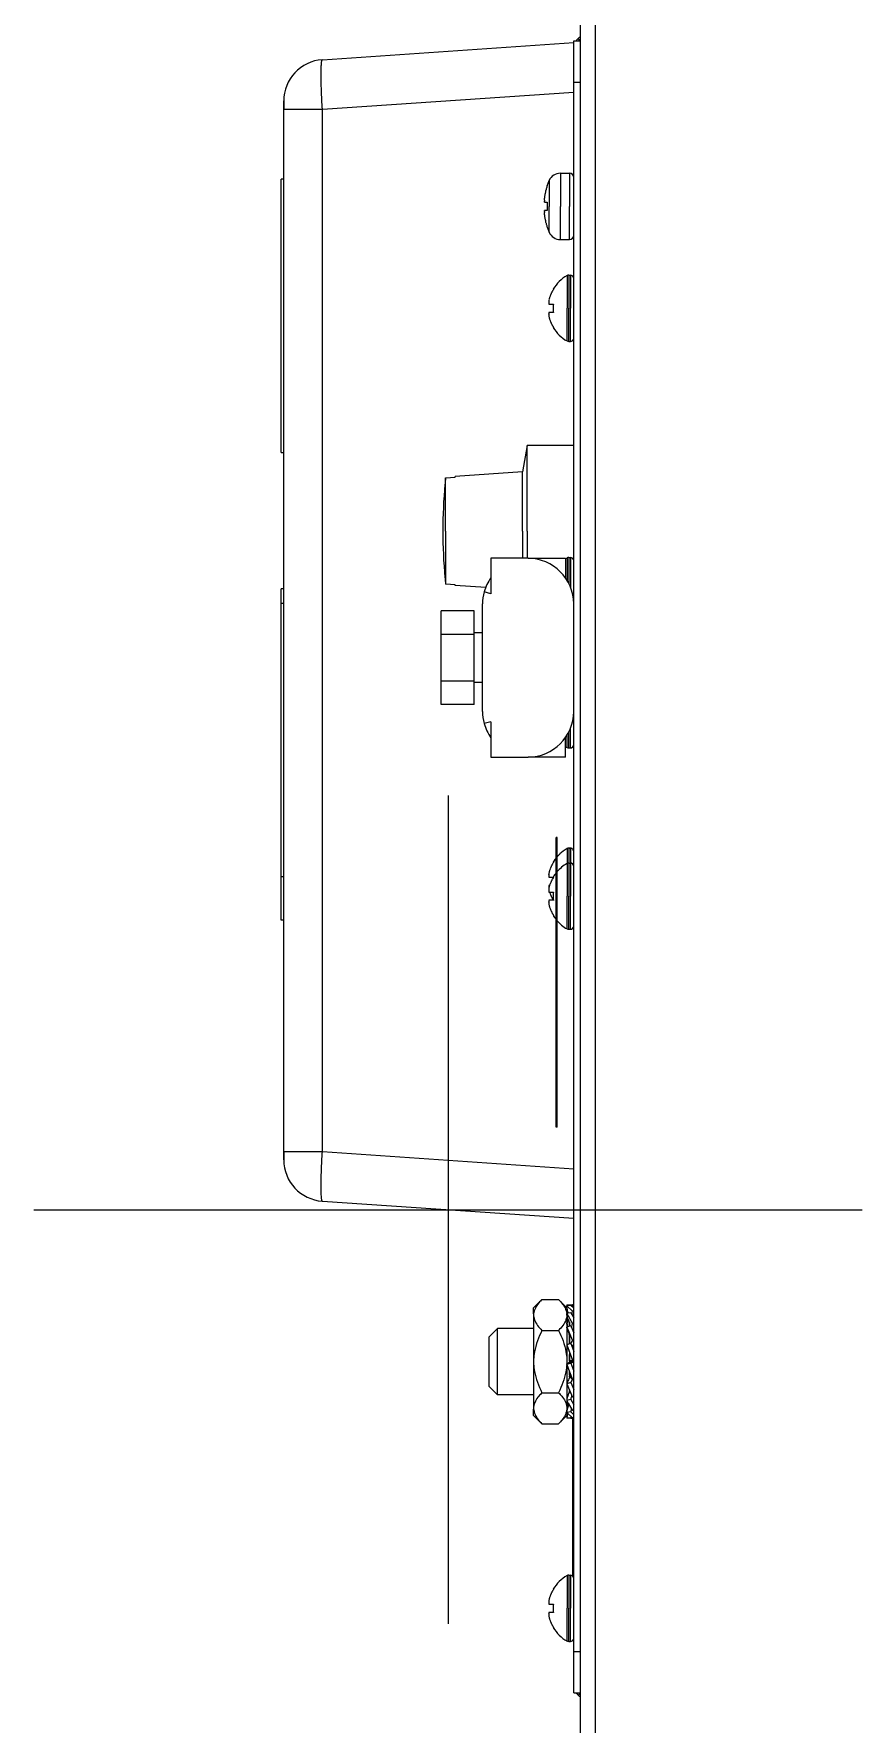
# Model space of a CAD drawing. Header units: millimetres. Extents: x 473 to 3963, y -1329 to 3488.
# Drawn here: x 3116.8 to 3216.8, y 1423 to 1627.1 of the extents above; entities that cross this region are included whole.
import ezdxf

# ---------------------------------------------------------------- set-up
doc = ezdxf.new("R2010")
doc.units = ezdxf.units.MM
doc.header["$LTSCALE"] = 392.37
doc.layers.get('0').update_dxf_attribs({"linetype": 'CONTINUOUS'})

msp = doc.modelspace()

# ---------------------------------------------------------------- linework, layer by layer
at = {"linetype": 'Continuous'}
for p, q in [((3182.81, 2034.46), (3182.81, 1400.77)), ((3184.61, 2031.72), (3184.61, 1400.77)), ((3151.67, 1623.98), (3182.01, 1626.07)), ((3182.01, 1626.27), (3182.81, 1626.27)), ((3182.01, 1621.27), (3182.01, 1626.27)), ((3182.01, 1626.27), (3182.81, 1626.27)), ((3182.81, 1626.27), (3182.54, 1626.54)), ((3182.01, 1431.77), (3182.01, 1621.27)), ((3182.01, 1621.27), (3182.81, 1621.27)), ((3147.01, 1619), (3147.01, 1618)), ((3147.01, 1618), (3147.01, 1619)), ((3151.67, 1618), (3182.01, 1620.08)), ((3147.01, 1492.13), (3147.01, 1618)), ((3147.01, 1492.13), (3147.01, 1618)), ((3147.01, 1618), (3149.51, 1618)), ((3149.51, 1618), (3151.67, 1618)), ((3151.67, 1492.13), (3151.67, 1618)), ((3147.01, 1609.57), (3146.71, 1609.57)), ((3146.71, 1606.57), (3146.71, 1609.57)), ((3178.8, 1608.77), (3179.05, 1609.39)), ((3178.8, 1608.77), (3178.82, 1608.77)), ((3179.05, 1609.39), (3179.05, 1606.27)), ((3180.41, 1610.27), (3181.51, 1610.27)), ((3180.41, 1610.27), (3180.41, 1606.27)), ((3181.51, 1610.27), (3181.51, 1606.27)), ((3146.71, 1599.1), (3146.71, 1606.57)), ((3146.71, 1599.07), (3146.71, 1606.57)), ((3178.47, 1606.77), (3178.82, 1606.77)), ((3178.82, 1605.77), (3178.47, 1605.77)), ((3179.05, 1603.14), (3179.05, 1606.27)), ((3180.41, 1602.27), (3180.41, 1606.27)), ((3181.51, 1602.27), (3181.51, 1606.27)), ((3178.82, 1603.77), (3178.8, 1603.77)), ((3178.8, 1603.76), (3179.05, 1603.14)), ((3180.41, 1602.27), (3181.51, 1602.27)), ((3146.71, 1599.07), (3146.71, 1599.1)), ((3146.71, 1598.17), (3146.71, 1599.07)), ((3146.71, 1598.97), (3146.71, 1599.07)), ((3146.71, 1598.48), (3146.71, 1598.97)), ((3146.71, 1598.17), (3146.71, 1598.48)), ((3146.71, 1597.86), (3146.71, 1598.17)), ((3146.71, 1597.84), (3146.71, 1597.86)), ((3146.71, 1596.32), (3146.71, 1597.84)), ((3181.21, 1597.91), (3181.21, 1593.97)), ((3181.41, 1597.97), (3181.61, 1597.97)), ((3181.41, 1597.97), (3181.41, 1593.97)), ((3181.61, 1597.97), (3181.61, 1593.97)), ((3146.71, 1596.29), (3146.71, 1596.32)), ((3146.71, 1596.28), (3146.71, 1596.29)), ((3146.71, 1595.96), (3146.71, 1596.28)), ((3146.71, 1595.94), (3146.71, 1595.96)), ((3146.71, 1595.65), (3146.71, 1595.94)), ((3146.71, 1594.69), (3146.71, 1595.65)), ((3146.71, 1594.68), (3146.71, 1594.69)), ((3146.71, 1594.66), (3146.71, 1594.68)), ((3146.71, 1593.14), (3146.71, 1594.66)), ((3179.01, 1594.47), (3179.56, 1594.47)), ((3179.53, 1596.27), (3179.56, 1596.27)), ((3146.71, 1593.07), (3146.71, 1593.14)), ((3146.71, 1592.99), (3146.71, 1593.11)), ((3146.71, 1592.99), (3146.71, 1593.07)), ((3146.71, 1591.47), (3146.71, 1592.99)), ((3146.71, 1591.44), (3146.71, 1592.99)), ((3179.56, 1593.47), (3179.01, 1593.47)), ((3181.21, 1590.02), (3181.21, 1593.97)), ((3181.41, 1589.97), (3181.41, 1593.97)), ((3181.61, 1589.97), (3181.61, 1593.97)), ((3146.71, 1591.45), (3146.71, 1591.47)), ((3146.71, 1591.44), (3146.71, 1591.45)), ((3146.71, 1590.48), (3146.71, 1591.44)), ((3146.71, 1590.48), (3146.71, 1591.44)), ((3146.71, 1588.29), (3146.71, 1590.48)), ((3146.71, 1590.2), (3146.71, 1590.48)), ((3179.56, 1591.67), (3179.53, 1591.67)), ((3146.71, 1590.17), (3146.71, 1590.2)), ((3146.71, 1589.85), (3146.71, 1590.17)), ((3146.71, 1589.84), (3146.71, 1589.85)), ((3146.71, 1589.82), (3146.71, 1589.84)), ((3146.71, 1588.29), (3146.71, 1589.82)), ((3146.71, 1588.04), (3146.71, 1588.29)), ((3146.71, 1588.28), (3146.71, 1588.29)), ((3146.71, 1587.97), (3146.71, 1588.28)), ((3181.41, 1589.97), (3181.61, 1589.97)), ((3146.71, 1587.97), (3146.71, 1588.04)), ((3146.71, 1587.07), (3146.71, 1587.97)), ((3146.71, 1587.65), (3146.71, 1587.97)), ((3146.71, 1587.17), (3146.71, 1587.65)), ((3146.71, 1587.07), (3146.71, 1587.17)), ((3146.71, 1587.03), (3146.71, 1587.07)), ((3146.71, 1579.57), (3146.71, 1587.07)), ((3146.71, 1579.57), (3146.71, 1587.03)), ((3146.71, 1576.57), (3146.71, 1579.57)), ((3146.71, 1576.57), (3147.01, 1576.57)), ((3176.41, 1577.4), (3175.85, 1574.22)), ((3182.01, 1577.4), (3176.41, 1577.4)), ((3176.41, 1567.07), (3176.41, 1577.4)), ((3175.85, 1574.22), (3167.72, 1573.65)), ((3175.85, 1567.07), (3175.85, 1574.22)), ((3166.55, 1573.49), (3167.13, 1573.53)), ((3166.55, 1567.07), (3166.55, 1573.49)), ((3167.13, 1573.53), (3167.72, 1573.57)), ((3167.72, 1573.57), (3167.72, 1573.65)), ((3166.55, 1567.07), (3166.55, 1560.64)), ((3175.85, 1567.07), (3175.85, 1563.77)), ((3176.41, 1567.07), (3176.41, 1563.77)), ((3172.01, 1563.77), (3172.01, 1559.49)), ((3176.51, 1563.77), (3172.01, 1563.77)), ((3176.51, 1563.77), (3181.01, 1563.77)), ((3181.01, 1563.77), (3181.01, 1561.43)), ((3181.21, 1563.81), (3181.21, 1561.06)), ((3181.41, 1563.87), (3181.61, 1563.87)), ((3181.41, 1563.87), (3181.41, 1560.74)), ((3181.61, 1563.87), (3181.61, 1560.24)), ((3147.01, 1560.07), (3146.71, 1560.07)), ((3146.71, 1558.57), (3146.71, 1560.07)), ((3167.13, 1560.6), (3166.55, 1560.64)), ((3167.72, 1560.56), (3167.13, 1560.6)), ((3167.72, 1560.48), (3167.72, 1560.56)), ((3171.39, 1560.23), (3167.72, 1560.48)), ((3172.01, 1559.49), (3171.2, 1559.71)), ((3146.71, 1558.32), (3146.71, 1558.57)), ((3146.71, 1539.01), (3146.71, 1558.32)), ((3147.01, 1558.32), (3146.71, 1558.32)), ((3171.01, 1545.27), (3171.01, 1558.27)), ((3170.01, 1557.42), (3166.01, 1557.42)), ((3166.01, 1554.59), (3166.01, 1557.42)), ((3170.01, 1554.77), (3170.01, 1557.42)), ((3166.01, 1548.94), (3166.01, 1554.59)), ((3170.01, 1554.59), (3166.01, 1554.59)), ((3171.01, 1554.77), (3170.01, 1554.77)), ((3171.01, 1554.77), (3170.01, 1554.77)), ((3170.01, 1554.59), (3170.01, 1554.77)), ((3170.01, 1548.94), (3170.01, 1554.59)), ((3166.01, 1546.12), (3166.01, 1548.94)), ((3170.01, 1548.94), (3166.01, 1548.94)), ((3170.01, 1548.77), (3170.01, 1548.94)), ((3171.01, 1548.77), (3170.01, 1548.77)), ((3171.01, 1548.77), (3170.01, 1548.77)), ((3170.01, 1546.12), (3170.01, 1548.77)), ((3170.01, 1546.12), (3166.01, 1546.12)), ((3172.01, 1544.04), (3171.2, 1543.82)), ((3172.01, 1544.04), (3172.01, 1539.77)), ((3181.61, 1540.87), (3181.61, 1543.29)), ((3181.01, 1539.77), (3181.01, 1542.1)), ((3181.21, 1540.92), (3181.21, 1542.47)), ((3181.41, 1540.87), (3181.41, 1542.79)), ((3172.01, 1539.77), (3176.51, 1539.77)), ((3181.01, 1539.77), (3176.51, 1539.77)), ((3181.41, 1540.87), (3181.61, 1540.87)), ((3146.71, 1535.84), (3146.71, 1539.01)), ((3146.71, 1534.21), (3146.71, 1535.84)), ((3146.71, 1526.46), (3146.71, 1534.21)), ((3179.91, 1495.07), (3179.91, 1530.07)), ((3180.01, 1530.07), (3179.91, 1530.07)), ((3180.01, 1495.07), (3180.01, 1530.07)), ((3179.53, 1527.07), (3179.56, 1527.07)), ((3179.53, 1527.07), (3179.56, 1527.07)), ((3181.21, 1528.71), (3181.21, 1526.91)), ((3181.21, 1528.71), (3181.21, 1526.91)), ((3181.61, 1528.77), (3181.41, 1528.77)), ((3181.41, 1528.77), (3181.61, 1528.77)), ((3181.41, 1528.77), (3181.41, 1526.97)), ((3181.61, 1528.77), (3181.41, 1528.77)), ((3181.41, 1528.77), (3181.61, 1528.77)), ((3181.41, 1528.77), (3181.41, 1526.97)), ((3181.41, 1526.97), (3181.61, 1526.97)), ((3181.41, 1526.97), (3181.41, 1522.97)), ((3181.61, 1528.77), (3181.61, 1526.97)), ((3181.61, 1528.77), (3181.61, 1526.97)), ((3181.61, 1526.97), (3181.61, 1522.97)), ((3146.71, 1525.32), (3146.71, 1526.46)), ((3146.71, 1521.61), (3146.71, 1525.32)), ((3147.01, 1525.32), (3146.71, 1525.32)), ((3179.01, 1525.27), (3179.53, 1525.27)), ((3179.01, 1525.27), (3179.53, 1525.27)), ((3179.53, 1525.27), (3179.54, 1525.27)), ((3179.53, 1525.27), (3179.54, 1525.27)), ((3179.53, 1525.27), (3179.56, 1525.27)), ((3181.21, 1526.91), (3181.21, 1522.97)), ((3179, 1524.05), (3179, 1524.04)), ((3179, 1524.05), (3179, 1524.04)), ((3179.06, 1524.27), (3179.01, 1524.27)), ((3179.06, 1524.27), (3179.01, 1524.27)), ((3179.01, 1523.47), (3179.56, 1523.47)), ((3179.1, 1524.27), (3179.06, 1524.27)), ((3179.1, 1524.27), (3179.06, 1524.27)), ((3181.21, 1519.02), (3181.21, 1522.97)), ((3181.41, 1518.97), (3181.41, 1522.97)), ((3181.61, 1518.97), (3181.61, 1522.97)), ((3146.71, 1521.57), (3146.71, 1521.61)), ((3146.71, 1520.07), (3146.71, 1521.57)), ((3179.56, 1522.47), (3179.01, 1522.47)), ((3147.01, 1520.07), (3146.71, 1520.07)), ((3179.56, 1520.67), (3179.53, 1520.67)), ((3181.41, 1518.97), (3181.61, 1518.97)), ((3180.01, 1495.07), (3179.91, 1495.07)), ((3147.01, 1492.13), (3147.01, 1491.13)), ((3147.01, 1491.13), (3147.01, 1492.13)), ((3147.01, 1492.13), (3149.51, 1492.13)), ((3149.51, 1492.13), (3151.67, 1492.13)), ((3151.67, 1492.13), (3182.01, 1490.05)), ((3151.67, 1486.15), (3182.01, 1484.07)), ((3177.18, 1473.27), (3178.18, 1474.27)), ((3178.18, 1474.27), (3180.18, 1474.27)), ((3180.18, 1474.27), (3181.18, 1473.27)), ((3177.18, 1472.53), (3177.18, 1473.27)), ((3177.18, 1472.53), (3177.18, 1472.26)), ((3177.18, 1472.26), (3177.18, 1470.77)), ((3181.18, 1473.62), (3181.87, 1473.62)), ((3181.2, 1473.5), (3181.18, 1473.49)), ((3181.18, 1473.49), (3181.87, 1472.85)), ((3181.18, 1473.27), (3181.18, 1472.56)), ((3181.18, 1472.91), (3181.26, 1472.98)), ((3181.36, 1472.6), (3181.18, 1472.56)), ((3181.18, 1472.56), (3181.87, 1471.35)), ((3181.18, 1472.53), (3181.18, 1472.26)), ((3181.18, 1472.26), (3181.18, 1470.93)), ((3181.65, 1473.55), (3181.2, 1473.5)), ((3181.21, 1472.57), (3181.21, 1472.56)), ((3181.21, 1472.57), (3181.21, 1472.56)), ((3181.21, 1472.26), (3181.21, 1471.51)), ((3181.21, 1472.26), (3181.21, 1471.51)), ((3181.65, 1472.67), (3181.36, 1472.6)), ((3181.65, 1473.55), (3182.01, 1473.22)), ((3181.65, 1472.67), (3182.01, 1472.04)), ((3182.01, 1473.62), (3181.87, 1473.62)), ((3182.01, 1472.87), (3181.87, 1472.85)), ((3172.81, 1470.77), (3171.81, 1469.77)), ((3171.81, 1469.77), (3172.81, 1470.77)), ((3177.18, 1470.77), (3172.81, 1470.77)), ((3172.81, 1462.77), (3172.81, 1470.77)), ((3177.18, 1470.77), (3177.18, 1467.03)), ((3178.18, 1470.52), (3180.18, 1470.52)), ((3181.18, 1471.46), (3181.37, 1471.79)), ((3181.5, 1471.03), (3181.18, 1470.93)), ((3181.23, 1470.72), (3181.18, 1470.93)), ((3181.18, 1470.93), (3181.87, 1469.3)), ((3181.18, 1470.93), (3181.18, 1470.77)), ((3181.18, 1470.77), (3181.18, 1470.72)), ((3181.22, 1470.77), (3181.18, 1470.77)), ((3181.18, 1470.72), (3181.18, 1468.8)), ((3181.21, 1471.51), (3181.21, 1471.46)), ((3181.21, 1471.51), (3181.21, 1471.46)), ((3181.21, 1471.32), (3181.21, 1470.94)), ((3181.21, 1471.32), (3181.21, 1470.94)), ((3181.21, 1470.94), (3181.21, 1470.93)), ((3181.21, 1470.94), (3181.21, 1470.93)), ((3181.5, 1471.1), (3181.5, 1471.03)), ((3181.51, 1471.03), (3181.5, 1471.03)), ((3181.51, 1471.51), (3181.51, 1471.24)), ((3181.51, 1471.24), (3181.51, 1471.51)), ((3181.51, 1471.15), (3181.51, 1471.24)), ((3181.51, 1471.13), (3181.51, 1471.15)), ((3181.51, 1471.15), (3181.51, 1471.13)), ((3181.51, 1471.13), (3181.51, 1471.1)), ((3181.51, 1471.13), (3181.51, 1471.06)), ((3181.51, 1471.1), (3181.51, 1471.06)), ((3181.65, 1471.08), (3181.51, 1471.03)), ((3181.51, 1471.03), (3181.51, 1471.06)), ((3181.51, 1471.03), (3181.51, 1471.06)), ((3181.51, 1471.06), (3181.51, 1471.03)), ((3181.51, 1470.03), (3181.51, 1469.98)), ((3181.51, 1469.98), (3181.51, 1469.93)), ((3181.51, 1469.98), (3181.51, 1469.93)), ((3181.51, 1469.29), (3181.51, 1469.93)), ((3181.51, 1469.93), (3181.51, 1469.29)), ((3181.65, 1471.08), (3182.01, 1470.23)), ((3182.01, 1471.39), (3181.87, 1471.35)), ((3171.81, 1463.77), (3171.81, 1469.77)), ((3181.51, 1468.91), (3181.18, 1468.8)), ((3181.18, 1468.8), (3181.87, 1466.95)), ((3181.18, 1468.77), (3181.18, 1467.03)), ((3181.51, 1468.91), (3181.51, 1469.29)), ((3181.51, 1469.29), (3181.51, 1468.91)), ((3181.65, 1468.96), (3181.51, 1468.91)), ((3181.65, 1468.96), (3181.66, 1468.94)), ((3181.66, 1468.94), (3181.67, 1468.93)), ((3181.67, 1468.93), (3182.01, 1468)), ((3182.01, 1469.35), (3181.87, 1469.3)), ((3182.01, 1468.6), (3181.94, 1468.6)), ((3181.97, 1468.54), (3182.01, 1468.54)), ((3177.18, 1467.03), (3177.18, 1466.5)), ((3177.18, 1466.5), (3177.18, 1462.77)), ((3181.18, 1467.03), (3181.18, 1466.5)), ((3181.65, 1466.59), (3181.18, 1466.42)), ((3181.18, 1466.5), (3181.18, 1466.42)), ((3181.18, 1466.42), (3181.51, 1465.53)), ((3181.18, 1466.42), (3181.18, 1464.08)), ((3181.51, 1466.85), (3181.51, 1467.64)), ((3181.51, 1467.64), (3181.51, 1466.85)), ((3181.51, 1466.83), (3181.51, 1466.85)), ((3182.01, 1466.85), (3181.51, 1466.85)), ((3181.51, 1466.83), (3181.51, 1466.8)), ((3181.51, 1466.83), (3182.01, 1466.83)), ((3181.51, 1466.8), (3181.51, 1466.77)), ((3181.51, 1466.77), (3181.51, 1466.7)), ((3182.01, 1466.77), (3181.51, 1466.77)), ((3181.51, 1466.68), (3181.51, 1466.7)), ((3181.51, 1466.7), (3182.01, 1466.7)), ((3182.01, 1466.68), (3181.51, 1466.68)), ((3181.65, 1466.59), (3182.01, 1465.62)), ((3182.01, 1467), (3181.87, 1466.95)), ((3172.81, 1462.77), (3171.81, 1463.77)), ((3172.81, 1462.77), (3171.81, 1463.77)), ((3181.65, 1464.23), (3181.18, 1464.08)), ((3181.18, 1464.08), (3181.5, 1463.33)), ((3181.18, 1464.07), (3181.18, 1462.77)), ((3181.51, 1465.12), (3181.51, 1465.53)), ((3181.51, 1465.53), (3181.51, 1465.12)), ((3181.51, 1465.53), (3181.85, 1464.6)), ((3181.51, 1465.12), (3181.51, 1465.1)), ((3181.51, 1465.12), (3181.51, 1465.1)), ((3181.51, 1465.1), (3181.51, 1465.06)), ((3181.51, 1465.06), (3181.51, 1464.99)), ((3181.51, 1464.93), (3181.51, 1464.99)), ((3181.51, 1464.99), (3181.55, 1464.99)), ((3181.58, 1464.93), (3181.51, 1464.93)), ((3181.65, 1464.23), (3182.01, 1463.38)), ((3181.85, 1464.6), (3181.86, 1464.59)), ((3181.86, 1464.59), (3181.87, 1464.57)), ((3182.01, 1464.62), (3181.87, 1464.57)), ((3177.18, 1462.77), (3172.81, 1462.77)), ((3177.18, 1462.77), (3172.81, 1462.77)), ((3177.18, 1462.77), (3177.18, 1461.27)), ((3178.18, 1463.01), (3180.18, 1463.01)), ((3181.18, 1462.77), (3181.18, 1462.07)), ((3181.35, 1462.77), (3181.18, 1462.77)), ((3181.35, 1462.77), (3181.18, 1462.77)), ((3181.29, 1462.57), (3181.18, 1462.6)), ((3181.65, 1462.18), (3181.18, 1462.07)), ((3181.18, 1462.07), (3181.4, 1461.68)), ((3181.18, 1462.07), (3181.18, 1462.04)), ((3181.18, 1462.04), (3181.18, 1461.27)), ((3181.37, 1461.73), (3181.32, 1461.6)), ((3181.4, 1461.68), (3181.87, 1460.86)), ((3181.5, 1463.33), (3181.51, 1463.3)), ((3181.51, 1463.3), (3181.87, 1462.45)), ((3181.65, 1462.18), (3182.01, 1461.55)), ((3182.01, 1462.5), (3181.87, 1462.45)), ((3177.18, 1461.27), (3177.18, 1461)), ((3177.18, 1460.26), (3177.18, 1461)), ((3177.18, 1460.26), (3178.18, 1459.26)), ((3180.18, 1459.26), (3181.18, 1460.26)), ((3181.18, 1461.27), (3181.18, 1461)), ((3181.18, 1461), (3181.18, 1460.62)), ((3181.23, 1460.96), (3181.18, 1460.97)), ((3181.65, 1460.68), (3181.18, 1460.62)), ((3181.18, 1460.62), (3181.28, 1460.53)), ((3181.18, 1460.62), (3181.18, 1460.53)), ((3181.18, 1460.53), (3181.18, 1460.26)), ((3181.65, 1459.92), (3181.18, 1459.92)), ((3181.28, 1460.53), (3181.87, 1459.98)), ((3181.65, 1460.68), (3182.01, 1460.34)), ((3181.65, 1459.92), (3182.01, 1459.92)), ((3182.01, 1460.89), (3181.87, 1460.86)), ((3182.01, 1460), (3181.87, 1459.98)), ((3181.91, 1440.82), (3181.91, 1459.92)), ((3178.18, 1459.26), (3180.18, 1459.26)), ((3179.53, 1439.27), (3179.56, 1439.27)), ((3181.21, 1440.91), (3181.21, 1436.97)), ((3181.41, 1440.97), (3181.61, 1440.97)), ((3181.41, 1440.97), (3181.41, 1436.97)), ((3181.61, 1440.97), (3181.61, 1436.97)), ((3179.01, 1437.47), (3179.56, 1437.47)), ((3179.56, 1436.47), (3179.01, 1436.47)), ((3181.21, 1433.02), (3181.21, 1436.97)), ((3181.41, 1432.97), (3181.41, 1436.97)), ((3181.61, 1432.97), (3181.61, 1436.97)), ((3179.56, 1434.67), (3179.53, 1434.67)), ((3181.41, 1432.97), (3181.61, 1432.97)), ((3182.01, 1426.77), (3182.01, 1431.77)), ((3182.01, 1431.77), (3182.81, 1431.77)), ((3182.01, 1426.77), (3182.81, 1426.77)), ((3182.81, 1426.77), (3182.54, 1426.49))]:
    msp.add_line(p, q, dxfattribs=at)
at = {"color": 1}
for p, q in [((3166.84, 1535.11), (3166.84, 1435.11)), ((3116.84, 1485.11), (3216.84, 1485.11))]:
    msp.add_line(p, q, dxfattribs=at)
at = {"linetype": 'Continuous'}
for points in [[(3181.32, 1471.94), (3181.36, 1471.84), (3181.38, 1471.75), (3181.41, 1471.66), (3181.43, 1471.57), (3181.45, 1471.49), (3181.46, 1471.4), (3181.48, 1471.32)], [(3181.23, 1470.72), (3181.26, 1470.63), (3181.32, 1470.46), (3181.38, 1470.29), (3181.42, 1470.13), (3181.45, 1469.99), (3181.48, 1469.85)], [(3181.48, 1471.32), (3181.49, 1471.24), (3181.49, 1471.17), (3181.5, 1471.1)], [(3181.48, 1469.85), (3181.49, 1469.73), (3181.5, 1469.61), (3181.51, 1469.5), (3181.51, 1469.39), (3181.51, 1469.29)], [(3181.19, 1468.77), (3181.24, 1468.62), (3181.32, 1468.42), (3181.38, 1468.24), (3181.43, 1468.09), (3181.47, 1467.97), (3181.49, 1467.89), (3181.5, 1467.83), (3181.51, 1467.78), (3181.51, 1467.71), (3181.51, 1467.64)]]:
    msp.add_lwpolyline(points, dxfattribs=at)
for centre, radius, start, end in [((3183.81, 1625.27), 1.8, 135, 146.2055), ((3183.81, 1625.27), 1.8, 123.7945, 135), ((3152.01, 1619), 5, 93.9227, 180), ((3152.01, 1619), 5, 93.9227, 180), ((3185.43, 1606.45), 7.01, 160.741, 162.3068), ((3180.41, 1608.77), 1.5, 90, 155.2801), ((3181.51, 1609.77), 0.5, 0, 90), ((3182.66, 1607.02), 4.2, 176.6174, 178.2884), ((3182.72, 1607.02), 4.26, 178.2856, 179.1489), ((3182.74, 1607.02), 4.28, 179.1489, 179.9722), ((3182.74, 1607.02), 4.27, 179.9713, 181.1104), ((3182.72, 1607.02), 4.25, 181.1109, 181.6717), ((3182.66, 1607.01), 4.2, 181.6686, 183.3824), ((3185.61, 1606.42), 7.19, 171.7052, 173.2535), ((3185.56, 1606.43), 7.14, 171.1563, 171.7036), ((3185.53, 1606.43), 7.11, 170.1363, 171.1566), ((3185.51, 1606.44), 7.09, 169.4225, 170.136), ((3185.49, 1606.44), 7.07, 168.5614, 169.4226), ((3185.48, 1606.44), 7.05, 167.7318, 168.5614), ((3185.47, 1606.44), 7.04, 166.9892, 167.7318), ((3185.46, 1606.45), 7.04, 166.0152, 166.9892), ((3185.45, 1606.45), 7.03, 165.4251, 166.0151), ((3185.45, 1606.45), 7.02, 164.2196, 165.4252), ((3185.44, 1606.45), 7.02, 163.8662, 164.2195), ((3185.44, 1606.45), 7.01, 162.3069, 163.8662), ((3185.97, 1606.27), 7.17, 176.0052, 180.0013), ((3182.66, 1605.52), 4.2, 176.6176, 178.3314), ((3182.72, 1605.52), 4.25, 178.3283, 178.8891), ((3182.74, 1605.52), 4.27, 178.8896, 180.0287), ((3182.74, 1605.52), 4.28, 180.0278, 180.8511), ((3182.72, 1605.52), 4.26, 180.8511, 181.7144), ((3182.66, 1605.51), 4.2, 181.7116, 183.3826), ((3185.61, 1606.11), 7.19, 186.7465, 188.2948), ((3185.56, 1606.1), 7.14, 188.2964, 188.8437), ((3185.53, 1606.1), 7.11, 188.8434, 189.8637), ((3185.51, 1606.09), 7.09, 189.864, 190.5775), ((3185.49, 1606.09), 7.07, 190.5774, 191.4385), ((3185.48, 1606.09), 7.05, 191.4386, 192.2682), ((3185.47, 1606.09), 7.04, 192.2682, 193.0108), ((3185.97, 1606.27), 7.17, 179.9987, 183.9948), ((3185.46, 1606.08), 7.04, 193.0108, 193.9848), ((3185.45, 1606.08), 7.03, 193.9849, 194.5749), ((3185.45, 1606.08), 7.02, 194.5748, 195.7804), ((3185.44, 1606.08), 7.02, 195.7805, 196.1338), ((3185.44, 1606.08), 7.01, 196.1338, 197.6931), ((3185.43, 1606.08), 7.01, 197.6932, 199.259), ((3180.41, 1603.77), 1.5, 204.7199, 270), ((3181.51, 1602.77), 0.5, 270, 360), ((3183.63, 1593.77), 4.8, 120.3012, 148.4026), ((3181.41, 1597.57), 0.4, 90, 120.3012), ((3181.61, 1597.57), 0.4, 0, 90), ((3180.98, 1594.71), 1.98, 174.8627, 175.7144), ((3180.97, 1594.71), 1.97, 175.714, 176.9766), ((3180.96, 1594.72), 1.96, 176.9771, 178.0037), ((3180.95, 1594.72), 1.95, 178.0037, 179.0738), ((3180.95, 1594.72), 1.95, 179.0741, 180.1995), ((3180.95, 1594.72), 1.95, 180.1995, 181.1541), ((3180.95, 1594.72), 1.95, 181.1545, 182.3767), ((3180.96, 1594.72), 1.96, 182.3765, 183.2159), ((3180.97, 1594.72), 1.97, 183.2167, 184.6016), ((3180.98, 1594.72), 1.98, 184.6009, 185.2558), ((3183.51, 1593.82), 4.64, 163.6036, 165.6824), ((3181, 1594.71), 2.01, 172.7256, 174.8598), ((3181, 1594.72), 2.01, 185.2585, 187.2741), ((3183.54, 1593.81), 4.67, 162.6228, 163.6051), ((3183.55, 1593.81), 4.68, 161.535, 162.6227), ((3183.57, 1593.8), 4.7, 159.4813, 161.5344), ((3183.58, 1593.8), 4.72, 158.9977, 159.4819), ((3183.59, 1593.79), 4.72, 157.4524, 158.9975), ((3183.6, 1593.79), 4.73, 156.6826, 157.4526), ((3183.6, 1593.79), 4.73, 155.4278, 156.6825), ((3183.6, 1593.79), 4.74, 154.4598, 155.4278), ((3183.61, 1593.78), 4.74, 153.3188, 154.4598), ((3183.61, 1593.78), 4.75, 151.9926, 153.3187), ((3183.61, 1593.78), 4.75, 151.0316, 151.9926), ((3183.62, 1593.78), 4.75, 148.4659, 151.0313), ((3183.32, 1593.96), 3.79, 172.4013, 179.9911), ((3183.63, 1593.77), 4.8, 148.4026, 148.5421), ((3180.98, 1593.21), 1.98, 174.7442, 175.3991), ((3180.97, 1593.21), 1.97, 175.3984, 176.7833), ((3180.96, 1593.22), 1.96, 176.7841, 177.6235), ((3180.95, 1593.22), 1.96, 177.6234, 178.8455), ((3180.95, 1593.22), 1.95, 178.8459, 179.8005), ((3180.95, 1593.22), 1.95, 179.8006, 180.9258), ((3180.95, 1593.22), 1.95, 180.9261, 181.9964), ((3180.96, 1593.22), 1.96, 181.9964, 183.0228), ((3180.97, 1593.22), 1.97, 183.0233, 184.286), ((3180.98, 1593.22), 1.98, 184.2856, 185.1372), ((3181, 1593.21), 2.01, 172.7259, 174.7415), ((3181, 1593.22), 2.01, 185.1401, 187.2744), ((3183.51, 1594.11), 4.64, 194.3176, 196.3964), ((3183.54, 1594.12), 4.67, 196.3949, 197.3772), ((3183.55, 1594.13), 4.68, 197.3773, 198.465), ((3183.57, 1594.13), 4.7, 198.4656, 200.5187), ((3183.58, 1594.14), 4.72, 200.5181, 201.0023), ((3183.59, 1594.14), 4.72, 201.0025, 202.5476), ((3183.6, 1594.14), 4.73, 202.5474, 203.3174), ((3183.32, 1593.97), 3.79, 180.0089, 187.5987), ((3183.6, 1594.14), 4.73, 203.3175, 204.5722), ((3183.6, 1594.15), 4.74, 204.5722, 205.5402), ((3183.61, 1594.15), 4.74, 205.5402, 206.6812), ((3183.61, 1594.15), 4.75, 206.6813, 208.0074), ((3183.61, 1594.15), 4.75, 208.0074, 208.9684), ((3183.62, 1594.15), 4.75, 208.9687, 211.5341), ((3183.63, 1594.16), 4.8, 211.4579, 211.5974), ((3183.63, 1594.16), 4.8, 211.5974, 239.6988), ((3181.61, 1590.37), 0.4, 270, 360), ((3181.41, 1590.37), 0.4, 239.6988, 270), ((3227.24, 1567.07), 61.03, 174.6872, 185.3128), ((3226.23, 1567.15), 60.01, 173.935, 174.6757), ((3176.51, 1558.27), 5.5, 0, 90), ((3183.63, 1559.67), 4.8, 122.539, 123.2248), ((3183.63, 1559.67), 4.8, 120.3012, 122.539), ((3181.41, 1563.47), 0.4, 90, 120.3012), ((3181.61, 1563.47), 0.4, 0, 90), ((3226.23, 1566.98), 60.01, 185.3243, 186.065), ((3176.51, 1558.27), 5.5, 164.7449, 180), ((3176.51, 1558.27), 5.5, 144.9032, 164.7449), ((3176.51, 1545.27), 5.5, 180, 195.2551), ((3176.51, 1545.27), 5.5, 195.2551, 215.0968), ((3176.51, 1545.27), 5.5, 270, 360), ((3181.61, 1541.27), 0.4, 270, 360), ((3183.63, 1545.06), 4.8, 236.7752, 239.6988), ((3181.41, 1541.27), 0.4, 239.6988, 270), ((3183.62, 1524.58), 4.75, 148.6677, 151.0313), ((3183.62, 1524.58), 4.75, 148.6677, 151.0313), ((3183.63, 1524.57), 4.8, 148.3799, 148.6273), ((3183.63, 1524.57), 4.8, 148.4029, 148.6273), ((3183.63, 1524.57), 4.8, 148.3799, 148.6273), ((3183.63, 1524.57), 4.8, 148.4029, 148.6273), ((3183.63, 1524.57), 4.8, 140.9611, 148.4029), ((3183.63, 1524.57), 4.8, 140.9611, 148.4029), ((3183.63, 1524.57), 4.8, 141.3489, 148.3799), ((3183.63, 1524.57), 4.8, 141.3489, 148.3799), ((3183.62, 1524.58), 4.75, 148.4659, 148.6677), ((3183.62, 1524.58), 4.75, 148.4659, 148.6677), ((3183.63, 1524.57), 4.8, 137.1654, 139.4246), ((3183.63, 1524.57), 4.8, 137.1654, 139.4246), ((3183.63, 1524.57), 4.8, 137.1511, 139.2086), ((3183.63, 1524.57), 4.8, 137.1511, 139.2086), ((3183.63, 1524.57), 4.8, 133.1766, 137.1654), ((3183.63, 1524.57), 4.8, 133.1927, 137.1511), ((3183.63, 1524.57), 4.8, 133.1766, 137.1654), ((3183.63, 1524.57), 4.8, 133.1927, 137.1511), ((3183.63, 1524.57), 4.8, 120.3012, 133.1927), ((3183.63, 1524.57), 4.8, 120.3012, 133.1927), ((3183.63, 1524.57), 4.8, 120.3012, 133.1766), ((3183.63, 1524.57), 4.8, 120.3012, 133.1766), ((3181.41, 1528.37), 0.4, 106.8253, 120.3012), ((3181.41, 1528.37), 0.4, 106.8427, 120.3012), ((3181.41, 1528.37), 0.4, 106.8253, 120.3012), ((3181.41, 1528.37), 0.4, 106.8427, 120.3012), ((3181.41, 1526.57), 0.4, 90, 120.3012), ((3181.41, 1528.37), 0.4, 103.4759, 106.8253), ((3181.41, 1528.37), 0.4, 103.4584, 106.8427), ((3181.41, 1528.37), 0.4, 103.4759, 106.8253), ((3181.41, 1528.37), 0.4, 103.4584, 106.8427), ((3181.41, 1528.37), 0.4, 90, 103.4759), ((3181.41, 1528.37), 0.4, 90, 103.4584), ((3181.41, 1528.37), 0.4, 90, 103.4759), ((3181.41, 1528.37), 0.4, 90, 103.4584), ((3181.61, 1528.37), 0.4, 63.0784, 90), ((3181.61, 1528.37), 0.4, 62.9219, 90), ((3181.61, 1528.37), 0.4, 63.0784, 90), ((3181.61, 1528.37), 0.4, 62.9219, 90), ((3181.61, 1526.57), 0.4, 0, 90), ((3181.61, 1528.37), 0.4, 54.9279, 63.0784), ((3181.61, 1528.37), 0.4, 55.0718, 62.9219), ((3181.61, 1528.37), 0.4, 54.9279, 63.0784), ((3181.61, 1528.37), 0.4, 55.0718, 62.9219), ((3181.61, 1528.37), 0.4, 35.0721, 54.9279), ((3181.61, 1528.37), 0.4, 34.9282, 55.0718), ((3181.61, 1528.37), 0.4, 35.0721, 54.9279), ((3181.61, 1528.37), 0.4, 34.9282, 55.0718), ((3181.61, 1528.37), 0.4, 26.9216, 35.0721), ((3181.61, 1528.37), 0.4, 26.9216, 35.0721), ((3181.61, 1528.37), 0.4, 27.0781, 34.9282), ((3181.61, 1528.37), 0.4, 27.0781, 34.9282), ((3181.61, 1528.37), 0.4, 0, 26.9216), ((3181.61, 1528.37), 0.4, 0, 27.0781), ((3181.61, 1528.37), 0.4, 0, 26.9216), ((3181.61, 1528.37), 0.4, 0, 27.0781), ((3180.98, 1525.51), 1.98, 174.7442, 175.3991), ((3180.98, 1525.51), 1.98, 174.7442, 175.3991), ((3180.97, 1525.51), 1.97, 175.3984, 176.7833), ((3180.97, 1525.51), 1.97, 175.3984, 176.7833), ((3180.96, 1525.52), 1.96, 176.7841, 177.6235), ((3180.96, 1525.52), 1.96, 176.7841, 177.6235), ((3180.95, 1525.52), 1.96, 177.6234, 178.8455), ((3180.95, 1525.52), 1.96, 177.6234, 178.8455), ((3180.95, 1525.52), 1.95, 178.8459, 179.8005), ((3180.95, 1525.52), 1.95, 178.8459, 179.8005), ((3180.95, 1525.52), 1.95, 179.8006, 180.9258), ((3180.95, 1525.52), 1.95, 179.8006, 180.9258), ((3180.95, 1525.52), 1.95, 180.9261, 181.9964), ((3180.95, 1525.52), 1.95, 180.9261, 181.9964), ((3180.96, 1525.52), 1.96, 181.9964, 183.0228), ((3180.96, 1525.52), 1.96, 181.9964, 183.0228), ((3180.97, 1525.52), 1.97, 183.0233, 184.286), ((3180.97, 1525.52), 1.97, 183.0233, 184.286), ((3180.98, 1525.52), 1.98, 184.2856, 185.1372), ((3180.98, 1525.52), 1.98, 184.2856, 185.1372), ((3183.51, 1524.62), 4.64, 163.6036, 165.6824), ((3183.51, 1524.62), 4.64, 163.6036, 165.6824), ((3181, 1525.51), 2.01, 172.7259, 174.7415), ((3181, 1525.51), 2.01, 172.7259, 174.7415), ((3181, 1525.52), 2.01, 185.1401, 187.2744), ((3181, 1525.52), 2.01, 185.1401, 187.2744), ((3183.54, 1524.61), 4.67, 162.6228, 163.6051), ((3183.54, 1524.61), 4.67, 162.6228, 163.6051), ((3183.55, 1524.61), 4.68, 161.535, 162.6227), ((3183.55, 1524.61), 4.68, 161.535, 162.6227), ((3183.57, 1524.6), 4.7, 159.4813, 161.5344), ((3183.57, 1524.6), 4.7, 159.4813, 161.5344), ((3183.58, 1524.6), 4.72, 158.9977, 159.4819), ((3183.58, 1524.6), 4.72, 158.9977, 159.4819), ((3183.59, 1524.59), 4.72, 157.4524, 158.9975), ((3183.59, 1524.59), 4.72, 157.4524, 158.9975), ((3183.6, 1524.59), 4.73, 156.6826, 157.4526), ((3183.6, 1524.59), 4.73, 156.6826, 157.4526), ((3183.6, 1524.59), 4.73, 155.4278, 156.6825), ((3183.6, 1524.59), 4.73, 155.4278, 156.6825), ((3183.6, 1524.59), 4.74, 154.4598, 155.4278), ((3183.6, 1524.59), 4.74, 154.4598, 155.4278), ((3183.61, 1524.58), 4.74, 153.3188, 154.4598), ((3183.61, 1524.58), 4.74, 153.3188, 154.4598), ((3183.61, 1522.78), 4.74, 153.3188, 154.4598), ((3183.61, 1524.58), 4.75, 151.9926, 153.3187), ((3183.61, 1524.58), 4.75, 151.9926, 153.3187), ((3183.61, 1522.78), 4.75, 151.9926, 153.3187), ((3183.61, 1524.58), 4.75, 151.0316, 151.9926), ((3183.61, 1524.58), 4.75, 151.0316, 151.9926), ((3183.61, 1522.78), 4.75, 151.0316, 151.9926), ((3183.62, 1522.78), 4.75, 148.4659, 151.0313), ((3183.63, 1522.77), 4.8, 140.9611, 148.4026), ((3183.63, 1522.77), 4.8, 148.4026, 148.5421), ((3183.63, 1522.77), 4.8, 120.3012, 139.2086), ((3180.98, 1524.01), 1.98, 174.8627, 175.7144), ((3180.98, 1524.01), 1.98, 174.8627, 175.7144), ((3180.97, 1524.01), 1.97, 175.714, 176.9766), ((3180.97, 1524.01), 1.97, 175.714, 176.9766), ((3180.96, 1524.02), 1.96, 176.9771, 178.0037), ((3180.96, 1524.02), 1.96, 176.9771, 178.0037), ((3180.95, 1524.02), 1.95, 178.0037, 179.0738), ((3180.95, 1524.02), 1.95, 178.0037, 179.0738), ((3180.95, 1524.02), 1.95, 179.1902, 180.1995), ((3180.95, 1524.02), 1.95, 179.1902, 180.1995), ((3180.95, 1524.02), 1.95, 180.1995, 181.1541), ((3180.95, 1524.02), 1.95, 180.1995, 181.1541), ((3180.95, 1524.02), 1.95, 181.1545, 182.3767), ((3180.95, 1524.02), 1.95, 181.1545, 182.3767), ((3180.96, 1524.02), 1.96, 182.3766, 183.2847), ((3180.96, 1524.02), 1.96, 182.3766, 183.2847), ((3180.98, 1523.71), 1.98, 174.8627, 175.7144), ((3180.97, 1523.71), 1.97, 175.714, 176.9766), ((3180.96, 1523.72), 1.96, 176.9771, 178.0037), ((3180.95, 1523.72), 1.95, 178.0037, 179.0738), ((3180.95, 1523.72), 1.95, 179.0741, 180.1995), ((3180.95, 1523.72), 1.95, 180.1995, 181.1541), ((3180.95, 1523.72), 1.95, 181.1545, 182.3767), ((3180.96, 1523.72), 1.96, 182.3765, 183.2159), ((3180.97, 1523.72), 1.97, 183.2167, 184.6016), ((3180.98, 1523.72), 1.98, 184.6009, 185.2558), ((3181, 1524.01), 2.01, 172.7256, 174.8598), ((3181, 1524.01), 2.01, 172.7256, 174.8598), ((3183.51, 1522.82), 4.64, 163.6036, 165.6824), ((3181, 1523.71), 2.01, 172.7256, 174.8598), ((3181, 1523.72), 2.01, 185.2585, 187.2741), ((3183.54, 1522.81), 4.67, 162.6228, 163.6051), ((3183.55, 1522.81), 4.68, 161.535, 162.6227), ((3183.56, 1524.93), 4.69, 198.1648, 198.4656), ((3183.56, 1524.93), 4.69, 198.1648, 198.4656), ((3183.57, 1522.8), 4.7, 159.4813, 161.5344), ((3183.57, 1524.93), 4.7, 198.4664, 200.5187), ((3183.57, 1524.93), 4.7, 198.4664, 200.5187), ((3183.58, 1522.8), 4.72, 158.9977, 159.4819), ((3183.58, 1524.94), 4.72, 200.5181, 201.0023), ((3183.58, 1524.94), 4.72, 200.5181, 201.0023), ((3183.59, 1522.79), 4.72, 157.4524, 158.9975), ((3183.59, 1524.94), 4.72, 201.0025, 202.5476), ((3183.59, 1524.94), 4.72, 201.0025, 202.5476), ((3183.6, 1522.79), 4.73, 156.6826, 157.4526), ((3183.6, 1524.94), 4.73, 202.5474, 203.3174), ((3183.6, 1524.94), 4.73, 202.5474, 203.3174), ((3183.6, 1522.79), 4.73, 155.4278, 156.6825), ((3183.6, 1524.94), 4.73, 203.3175, 204.5722), ((3183.6, 1524.94), 4.73, 203.3175, 204.5722), ((3183.6, 1522.79), 4.74, 154.4598, 155.4278), ((3183.6, 1524.95), 4.74, 204.5722, 205.5402), ((3183.6, 1524.95), 4.74, 204.5722, 205.5402), ((3183.61, 1524.95), 4.74, 205.5402, 206.6812), ((3183.61, 1524.95), 4.74, 205.5402, 206.6812), ((3183.32, 1522.96), 3.79, 172.4013, 179.9911), ((3183.32, 1522.97), 3.79, 180.0089, 187.5987), ((3180.98, 1522.21), 1.98, 174.7442, 175.3991), ((3180.97, 1522.21), 1.97, 175.3984, 176.7833), ((3180.96, 1522.22), 1.96, 176.7841, 177.6235), ((3180.95, 1522.22), 1.96, 177.6234, 178.8455), ((3180.95, 1522.22), 1.95, 178.8459, 179.8005), ((3180.95, 1522.22), 1.95, 179.8006, 180.9258), ((3180.95, 1522.22), 1.95, 180.9261, 181.9964), ((3180.96, 1522.22), 1.96, 181.9964, 183.0228), ((3180.97, 1522.22), 1.97, 183.0233, 184.286), ((3180.98, 1522.22), 1.98, 184.2856, 185.1372), ((3181, 1522.21), 2.01, 172.7259, 174.7415), ((3181, 1522.22), 2.01, 185.1401, 187.2744), ((3183.51, 1523.11), 4.64, 194.3176, 196.3964), ((3183.54, 1523.12), 4.67, 196.3949, 197.3772), ((3183.55, 1523.13), 4.68, 197.3773, 198.465), ((3183.57, 1523.13), 4.7, 198.4656, 200.5187), ((3183.58, 1523.14), 4.72, 200.5181, 201.0023), ((3183.59, 1523.14), 4.72, 201.0025, 202.5476), ((3183.6, 1523.14), 4.73, 202.5474, 203.3174), ((3183.6, 1523.14), 4.73, 203.3175, 204.5722), ((3183.6, 1523.15), 4.74, 204.5722, 205.5402), ((3183.61, 1523.15), 4.74, 205.5402, 206.6812), ((3183.61, 1524.95), 4.75, 206.6813, 208.0074), ((3183.61, 1524.95), 4.75, 206.6813, 208.0074), ((3183.61, 1523.15), 4.75, 206.6813, 208.0074), ((3183.61, 1524.95), 4.75, 208.0074, 208.9684), ((3183.61, 1524.95), 4.75, 208.0074, 208.9684), ((3183.61, 1523.15), 4.75, 208.0074, 208.9684), ((3183.62, 1524.95), 4.75, 208.9687, 211.3323), ((3183.62, 1524.95), 4.75, 208.9687, 211.3323), ((3183.62, 1523.15), 4.75, 208.9687, 211.5341), ((3183.62, 1524.95), 4.75, 211.3323, 211.5341), ((3183.62, 1524.95), 4.75, 211.3323, 211.5341), ((3183.63, 1523.16), 4.8, 211.4579, 211.5974), ((3183.63, 1523.16), 4.8, 211.5974, 219.0389), ((3183.63, 1523.16), 4.8, 220.7914, 239.6988), ((3181.41, 1519.37), 0.4, 239.6988, 270), ((3181.61, 1519.37), 0.4, 270, 360), ((3152.01, 1491.13), 5, 180, 266.0773), ((3152.01, 1491.13), 5, 180, 266.0773), ((3183.43, 1473.69), 2.25, 181.8867, 184.9379), ((3183.63, 1468.57), 4.8, 120.3012, 120.6796), ((3183.63, 1468.57), 4.8, 120.3012, 120.6718), ((3183.63, 1468.57), 4.8, 120.3012, 120.6796), ((3183.63, 1468.57), 4.8, 120.3012, 120.6718), ((3182.62, 1472.62), 1.44, 182.2615, 183.5928), ((3179.56, 1472.4), 1.63, 4.7242, 5.8252), ((3178.97, 1471.09), 2.55, 9.3348, 12.1301), ((3185.18, 1466.34), 4.38, 143.3408, 143.5299), ((3189.87, 1462.85), 10.22, 143.1499, 143.3216), ((3181.49, 1468.29), 0.554, 31.725, 32.7051), ((3174.74, 1466.76), 6.45, 356.9343, 357.6338), ((3182.03, 1465.24), 0.554, 211.7476, 212.6742), ((3173.72, 1470.64), 10.14, 323.1188, 323.2958), ((3178.39, 1467.16), 4.32, 323.3162, 323.5082), ((3181.95, 1462.54), 0.769, 162.806, 163.3522), ((3183.43, 1459.84), 2.25, 175.0604, 178.1133), ((3183.62, 1436.78), 4.75, 148.4659, 151.0313), ((3183.63, 1436.77), 4.8, 120.3012, 148.4026), ((3183.63, 1436.77), 4.8, 148.4026, 148.5421), ((3181.41, 1440.57), 0.4, 90, 120.3012), ((3181.61, 1440.57), 0.4, 0, 90), ((3180.98, 1437.71), 1.98, 174.8627, 175.7144), ((3180.97, 1437.71), 1.97, 175.714, 176.9766), ((3180.96, 1437.72), 1.96, 176.9771, 178.0037), ((3180.95, 1437.72), 1.95, 178.0037, 179.0738), ((3180.95, 1437.72), 1.95, 179.0741, 180.1995), ((3180.95, 1437.72), 1.95, 180.1995, 181.1541), ((3180.95, 1437.72), 1.95, 181.1545, 182.3767), ((3180.96, 1437.72), 1.96, 182.3765, 183.2159), ((3180.97, 1437.72), 1.97, 183.2167, 184.6016), ((3180.98, 1437.72), 1.98, 184.6009, 185.2558), ((3183.51, 1436.82), 4.64, 163.6036, 165.6824), ((3181, 1437.71), 2.01, 172.7256, 174.8598), ((3181, 1437.72), 2.01, 185.2585, 187.2741), ((3183.54, 1436.81), 4.67, 162.6228, 163.6051), ((3183.55, 1436.81), 4.68, 161.535, 162.6227), ((3183.57, 1436.8), 4.7, 159.4813, 161.5344), ((3183.58, 1436.8), 4.72, 158.9977, 159.4819), ((3183.59, 1436.79), 4.72, 157.4524, 158.9975), ((3183.6, 1436.79), 4.73, 156.6826, 157.4526), ((3183.6, 1436.79), 4.73, 155.4278, 156.6825), ((3183.6, 1436.79), 4.74, 154.4598, 155.4278), ((3183.61, 1436.78), 4.74, 153.3188, 154.4598), ((3183.61, 1436.78), 4.75, 151.9926, 153.3187), ((3183.61, 1436.78), 4.75, 151.0316, 151.9926), ((3183.32, 1436.96), 3.79, 172.4013, 179.9911), ((3180.98, 1436.21), 1.98, 174.7442, 175.3991), ((3180.97, 1436.21), 1.97, 175.3984, 176.7833), ((3180.96, 1436.22), 1.96, 176.7841, 177.6235), ((3180.95, 1436.22), 1.96, 177.6234, 178.8455), ((3180.95, 1436.22), 1.95, 178.8459, 179.8005), ((3180.95, 1436.22), 1.95, 179.8006, 180.9258), ((3180.95, 1436.22), 1.95, 180.9261, 181.9964), ((3180.96, 1436.22), 1.96, 181.9964, 183.0228), ((3180.97, 1436.22), 1.97, 183.0233, 184.286), ((3180.98, 1436.22), 1.98, 184.2856, 185.1372), ((3181, 1436.21), 2.01, 172.7259, 174.7415), ((3181, 1436.22), 2.01, 185.1401, 187.2744), ((3183.51, 1437.11), 4.64, 194.3176, 196.3964), ((3183.54, 1437.12), 4.67, 196.3949, 197.3772), ((3183.55, 1437.13), 4.68, 197.3773, 198.465), ((3183.57, 1437.13), 4.7, 198.4656, 200.5187), ((3183.58, 1437.14), 4.72, 200.5181, 201.0023), ((3183.59, 1437.14), 4.72, 201.0025, 202.5476), ((3183.6, 1437.14), 4.73, 202.5474, 203.3174), ((3183.6, 1437.14), 4.73, 203.3175, 204.5722), ((3183.6, 1437.15), 4.74, 204.5722, 205.5402), ((3183.61, 1437.15), 4.74, 205.5402, 206.6812), ((3183.32, 1436.97), 3.79, 180.0089, 187.5987), ((3183.61, 1437.15), 4.75, 206.6813, 208.0074), ((3183.61, 1437.15), 4.75, 208.0074, 208.9684), ((3183.62, 1437.15), 4.75, 208.9687, 211.5341), ((3183.63, 1437.16), 4.8, 211.4579, 211.5974), ((3183.63, 1437.16), 4.8, 211.5974, 239.6988), ((3181.61, 1433.37), 0.4, 270, 360), ((3181.41, 1433.37), 0.4, 239.6988, 270), ((3183.81, 1427.77), 1.8, 213.7945, 225), ((3183.81, 1427.77), 1.8, 225, 236.2055)]:
    msp.add_arc(centre, radius, start, end, dxfattribs=at)
for points, knots in [([(3151.67, 1618), (3151.65, 1618.39), (3151.61, 1619.15), (3151.56, 1620.26), (3151.53, 1621.28), (3151.52, 1622.17), (3151.53, 1622.9), (3151.55, 1623.41), (3151.58, 1623.7), (3151.6, 1623.85), (3151.62, 1623.94), (3151.65, 1623.98), (3151.67, 1623.98)], [0, 0, 0, 0, 0.19412, 0.380698, 0.552637, 0.703401, 0.827282, 0.919648, 0.952936, 0.977267, 0.992636, 1, 1, 1, 1]), ([(3151.67, 1486.15), (3151.65, 1486.15), (3151.62, 1486.19), (3151.6, 1486.28), (3151.58, 1486.43), (3151.55, 1486.73), (3151.53, 1487.23), (3151.52, 1487.96), (3151.53, 1488.86), (3151.56, 1489.88), (3151.61, 1490.98), (3151.65, 1491.74), (3151.67, 1492.13)], [0, 0, 0, 0, 0.007364, 0.022733, 0.047064, 0.080352, 0.172718, 0.296599, 0.447363, 0.619302, 0.80588, 1, 1, 1, 1]), ([(3178.18, 1474.27), (3178.05, 1474.14), (3177.59, 1473.65), (3177.22, 1473.02), (3177.18, 1472.53)], [0, 0, 0, 0, 0.277234, 1, 1, 1, 1]), ([(3180.18, 1474.27), (3180.31, 1474.14), (3180.76, 1473.66), (3181.13, 1473.04), (3181.18, 1472.56)], [0, 0, 0, 0, 0.276682, 1, 1, 1, 1]), ([(3177.18, 1472.26), (3177.2, 1472.11), (3177.35, 1471.44), (3177.81, 1470.89), (3178.18, 1470.52)], [0, 0, 0, 0, 0.228104, 1, 1, 1, 1]), ([(3181.18, 1472.26), (3181.17, 1472.11), (3181.01, 1471.44), (3180.55, 1470.89), (3180.18, 1470.52)], [0, 0, 0, 0, 0.228104, 1, 1, 1, 1]), ([(3181.36, 1472.6), (3181.35, 1472.66), (3181.28, 1472.88), (3181.23, 1473.1), (3181.2, 1473.27)], [0, 0, 0, 0, 0.241829, 1, 1, 1, 1]), ([(3181.79, 1472.44), (3181.8, 1472.47), (3181.83, 1472.61), (3181.86, 1472.75), (3181.87, 1472.85)], [0, 0, 0, 0, 0.265232, 1, 1, 1, 1]), ([(3178.18, 1470.52), (3177.78, 1469.7), (3177.33, 1468.55), (3177.2, 1467.34), (3177.18, 1467.03)], [0, 0, 0, 0, 0.749437, 1, 1, 1, 1]), ([(3180.18, 1470.52), (3180.59, 1469.7), (3181.03, 1468.55), (3181.17, 1467.34), (3181.18, 1467.03)], [0, 0, 0, 0, 0.749437, 1, 1, 1, 1]), ([(3181.73, 1470.9), (3181.75, 1470.94), (3181.81, 1471.08), (3181.86, 1471.24), (3181.87, 1471.35)], [0, 0, 0, 0, 0.272492, 1, 1, 1, 1]), ([(3181.95, 1468.59), (3181.91, 1468.66), (3181.81, 1468.77), (3181.69, 1468.87), (3181.66, 1468.93)], [0, 0, 0, 0, 0.54937, 1, 1, 1, 1]), ([(3181.69, 1468.98), (3181.71, 1469.01), (3181.78, 1469.11), (3181.86, 1469.21), (3181.87, 1469.3)], [0, 0, 0, 0, 0.283719, 1, 1, 1, 1]), ([(3177.18, 1466.5), (3177.2, 1466.19), (3177.33, 1464.98), (3177.78, 1463.83), (3178.18, 1463.01)], [0, 0, 0, 0, 0.250564, 1, 1, 1, 1]), ([(3181.18, 1466.42), (3181.16, 1466.12), (3181.02, 1464.94), (3180.58, 1463.81), (3180.18, 1463.01)], [0, 0, 0, 0, 0.250559, 1, 1, 1, 1]), ([(3181.46, 1466.64), (3181.44, 1466.63), (3181.36, 1466.57), (3181.27, 1466.51), (3181.21, 1466.46)], [0, 0, 0, 0, 0.218692, 1, 1, 1, 1]), ([(3181.51, 1466.68), (3181.51, 1466.67), (3181.49, 1466.66), (3181.47, 1466.65), (3181.46, 1466.64)], [0, 0, 0, 0, 0.314963, 1, 1, 1, 1]), ([(3181.51, 1466.85), (3181.51, 1466.87), (3181.59, 1466.88), (3181.68, 1466.89), (3181.78, 1466.92), (3181.85, 1466.93), (3181.87, 1466.95)], [0, 0, 0, 0, 0.152644, 0.471532, 0.810943, 1, 1, 1, 1]), ([(3182.01, 1466.68), (3182.01, 1466.66), (3181.93, 1466.65), (3181.84, 1466.64), (3181.74, 1466.61), (3181.67, 1466.6), (3181.65, 1466.59)], [0, 0, 0, 0, 0.152678, 0.471496, 0.810863, 1, 1, 1, 1]), ([(3181.51, 1464.93), (3181.51, 1464.87), (3181.47, 1464.74), (3181.36, 1464.54), (3181.25, 1464.33), (3181.19, 1464.16), (3181.18, 1464.08)], [0, 0, 0, 0, 0.192353, 0.445479, 0.732475, 1, 1, 1, 1]), ([(3181.57, 1464.95), (3181.61, 1464.88), (3181.71, 1464.77), (3181.83, 1464.66), (3181.86, 1464.6)], [0, 0, 0, 0, 0.549415, 1, 1, 1, 1]), ([(3181.83, 1464.55), (3181.81, 1464.52), (3181.74, 1464.43), (3181.66, 1464.32), (3181.65, 1464.23)], [0, 0, 0, 0, 0.283509, 1, 1, 1, 1]), ([(3178.18, 1463.01), (3178.05, 1462.88), (3177.59, 1462.39), (3177.22, 1461.76), (3177.18, 1461.27)], [0, 0, 0, 0, 0.277234, 1, 1, 1, 1]), ([(3180.18, 1463.01), (3180.32, 1462.88), (3180.77, 1462.39), (3181.14, 1461.76), (3181.18, 1461.27)], [0, 0, 0, 0, 0.277234, 1, 1, 1, 1]), ([(3181.51, 1463.33), (3181.49, 1463.13), (3181.33, 1462.72), (3181.19, 1462.3), (3181.18, 1462.07)], [0, 0, 0, 0, 0.462841, 1, 1, 1, 1]), ([(3181.41, 1461.68), (3181.39, 1461.62), (3181.33, 1461.4), (3181.27, 1461.17), (3181.23, 1460.99)], [0, 0, 0, 0, 0.240015, 1, 1, 1, 1]), ([(3181.79, 1462.63), (3181.77, 1462.59), (3181.71, 1462.45), (3181.66, 1462.29), (3181.65, 1462.18)], [0, 0, 0, 0, 0.272369, 1, 1, 1, 1]), ([(3177.18, 1461), (3177.2, 1460.85), (3177.35, 1460.18), (3177.81, 1459.63), (3178.18, 1459.26)], [0, 0, 0, 0, 0.228104, 1, 1, 1, 1]), ([(3181.11, 1460.64), (3181.08, 1460.52), (3180.86, 1460), (3180.49, 1459.56), (3180.18, 1459.26)], [0, 0, 0, 0, 0.230846, 1, 1, 1, 1]), ([(3181.73, 1461.09), (3181.72, 1461.06), (3181.69, 1460.92), (3181.66, 1460.78), (3181.65, 1460.68)], [0, 0, 0, 0, 0.265604, 1, 1, 1, 1])]:
    msp.add_open_spline(points, degree=3, knots=knots, dxfattribs=at)
for points in [[(3181.2, 1473.27), (3181.19, 1473.35), (3181.19, 1473.42), (3181.18, 1473.49)], [(3181.22, 1472.57), (3181.2, 1472.68), (3181.19, 1472.8), (3181.18, 1472.91)], [(3181.22, 1472.27), (3181.2, 1472.35), (3181.19, 1472.44), (3181.18, 1472.53)], [(3181.32, 1471.94), (3181.29, 1472.04), (3181.25, 1472.15), (3181.22, 1472.27)], [(3181.84, 1473.39), (3181.85, 1473.46), (3181.86, 1473.54), (3181.87, 1473.62)], [(3181.29, 1470.96), (3181.24, 1471.13), (3181.19, 1471.29), (3181.18, 1471.46)], [(3181.51, 1471.24), (3181.51, 1471.33), (3181.5, 1471.42), (3181.49, 1471.51)], [(3181.99, 1468.53), (3181.98, 1468.54), (3181.97, 1468.56), (3181.96, 1468.58)], [(3182.01, 1468.43), (3182.01, 1468.46), (3182, 1468.5), (3181.99, 1468.53)], [(3181.21, 1466.46), (3181.2, 1466.44), (3181.19, 1466.43), (3181.18, 1466.42)], [(3181.51, 1465.1), (3181.51, 1465.07), (3181.52, 1465.04), (3181.53, 1465.01)], [(3181.53, 1465.01), (3181.54, 1464.99), (3181.55, 1464.97), (3181.56, 1464.95)], [(3181.21, 1462.76), (3181.2, 1462.71), (3181.19, 1462.66), (3181.18, 1462.6)], [(3181.18, 1461), (3181.17, 1460.88), (3181.15, 1460.76), (3181.11, 1460.64)], [(3181.22, 1461.27), (3181.2, 1461.18), (3181.19, 1461.09), (3181.18, 1461)], [(3181.23, 1460.99), (3181.21, 1460.87), (3181.19, 1460.75), (3181.18, 1460.62)], [(3181.2, 1460.26), (3181.19, 1460.19), (3181.19, 1460.11), (3181.18, 1460.04)], [(3181.22, 1460.26), (3181.21, 1460.18), (3181.2, 1460.11), (3181.19, 1460.04)], [(3181.26, 1460.55), (3181.24, 1460.45), (3181.22, 1460.36), (3181.2, 1460.26)], [(3181.32, 1461.6), (3181.29, 1461.49), (3181.25, 1461.38), (3181.22, 1461.27)], [(3181.28, 1460.53), (3181.25, 1460.44), (3181.23, 1460.35), (3181.22, 1460.26)], [(3181.68, 1460.15), (3181.67, 1460.07), (3181.66, 1459.99), (3181.65, 1459.92)]]:
    msp.add_open_spline(points, degree=3, dxfattribs=at)

doc.saveas('drawing.dxf')
